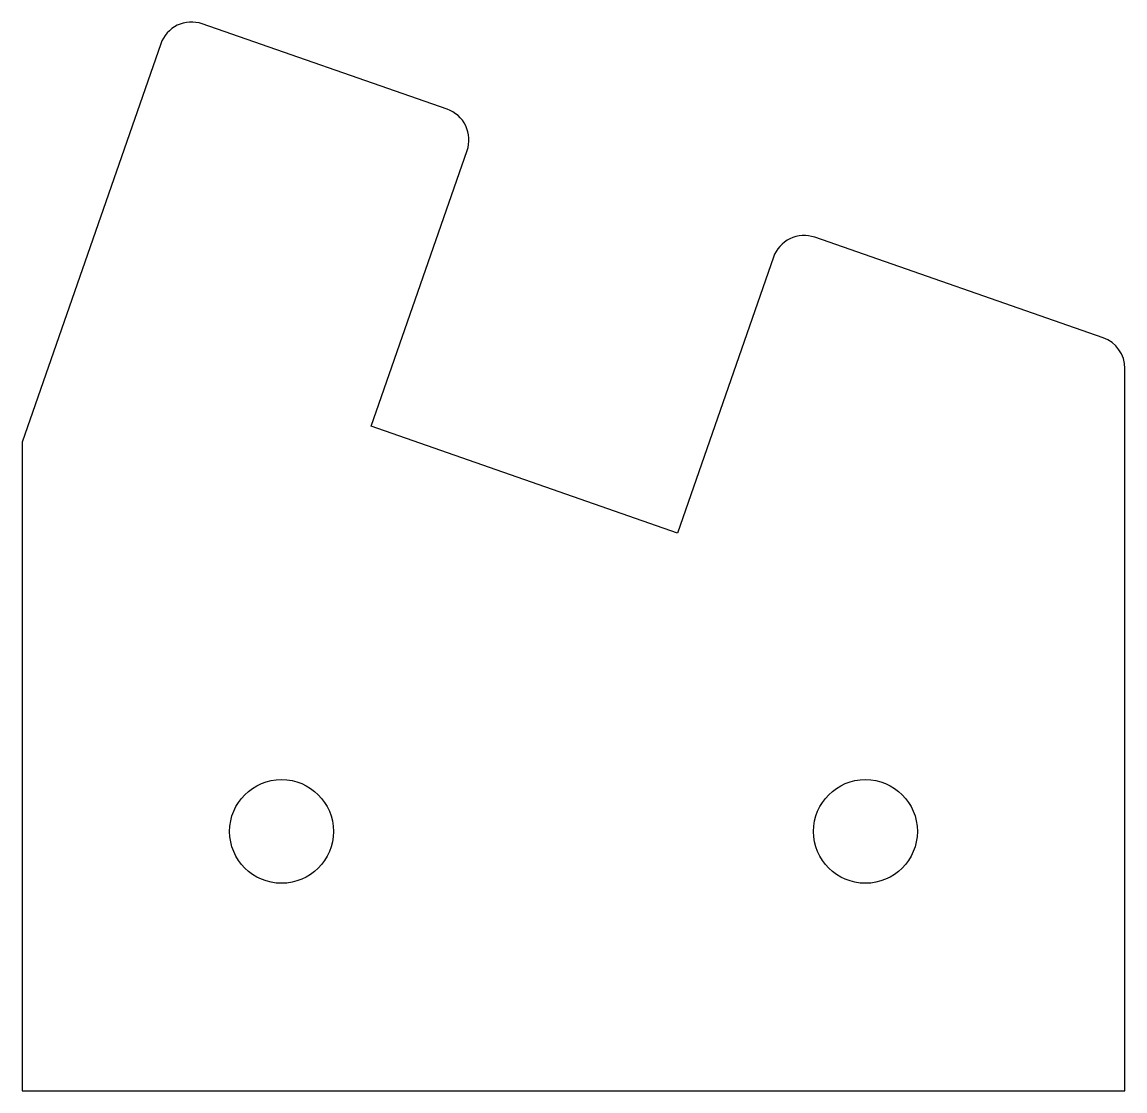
# Model space of a CAD drawing. Header units: millimetres. Extents: x -116 to -82, y 0 to 32.9.
import ezdxf

# ---------------------------------------------------------------- set-up
doc = ezdxf.new("R2010")
doc.units = ezdxf.units.MM
doc.layers.get('0').update_dxf_attribs({"linetype": 'CONTINUOUS'})

msp = doc.modelspace()

# ---------------------------------------------------------------- linework, layer by layer
msp.add_lwpolyline([(-82, 22.27, 0.319109), (-82.671, 23.214), (-91.563, 26.312, 0.414214), (-92.837, 25.697), (-95.797, 17.198), (-105.241, 20.488), (-102.28, 28.987, 0.414214), (-102.895, 30.26), (-110.45, 32.892, 0.414214), (-111.723, 32.276), (-116, 20), (-116, 0), (-82, 0)], format="xyb", close=True)
for centre in [(-108, 8), (-90, 8)]:
    msp.add_circle(centre, 1.6)

doc.saveas('drawing.dxf')
